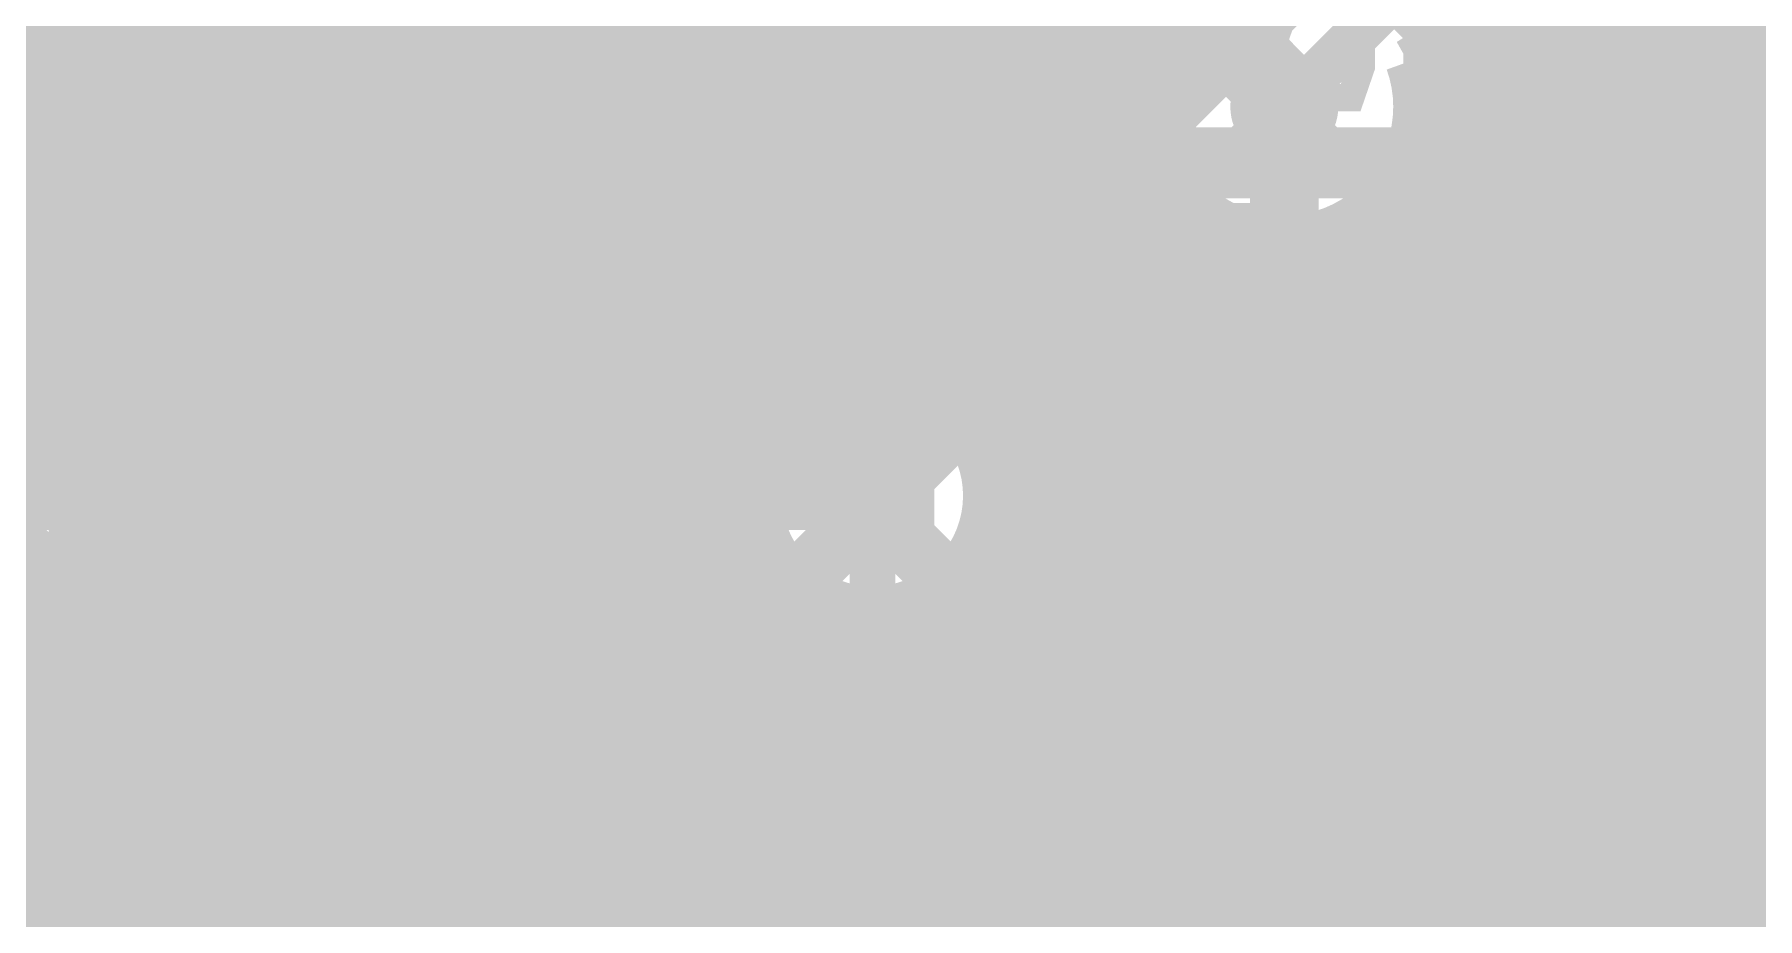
# Model space of a CAD drawing. Extents: x -11 to 221, y -93 to 178.
# Drawn here: x 51.23 to 60.79, y 77.16 to 82.06 of the extents above; entities that cross this region are included whole.
import ezdxf

# ---------------------------------------------------------------- set-up
doc = ezdxf.new("R2010")
doc.units = 0
doc.header["$MEASUREMENT"] = 0
doc.layers.get('0').update_dxf_attribs({"linetype": 'CONTINUOUS'})
for name, color, linetype in [('26-349-0_BOT', 7, 'CONTINUOUS'), ('26-349-0_DRD', 7, 'CONTINUOUS'), ('26-349-0_DRL', 2, 'CONTINUOUS'), ('26-349-0_FAB', 1, 'CONTINUOUS'), ('26-349-0_IN1', 3, 'CONTINUOUS'), ('26-349-0_IN2', 5, 'CONTINUOUS'), ('26-349-0_SMB', 10, 'CONTINUOUS'), ('26-349-0_SMT', 14, 'CONTINUOUS'), ('26-349-0_SPT', 9, 'CONTINUOUS'), ('26-349-0_SST', 12, 'CONTINUOUS'), ('26-349-0_TOP', 11, 'CONTINUOUS'), ('THRUHOLE_TAP', 15, 'CONTINUOUS')]:
    doc.layers.add(name, color=color, linetype=linetype)

# ---------------------------------------------------------------- blocks, each defined once
blk = doc.blocks.new('ROUND_74')
at = {"const_width": 0.29972}
blk.add_lwpolyline([(-0.14986, 0, 1), (0.14986, 0, 1)], format="xyb", close=True, dxfattribs=at)
blk = doc.blocks.new('ROUND_78')
at = {"const_width": 0.29972}
blk.add_lwpolyline([(-0.14986, 0, 1), (0.14986, 0, 1)], format="xyb", close=True, dxfattribs=at)
blk = doc.blocks.new('ROUND_98')
at = {"const_width": 0.10033}
blk.add_lwpolyline([(-0.050164, 0, 1), (0.050164, 0, 1)], format="xyb", close=True, dxfattribs=at)
blk = doc.blocks.new('ROUND_102')
at = {"const_width": 0.10033}
blk.add_lwpolyline([(-0.050164, 0, 1), (0.050164, 0, 1)], format="xyb", close=True, dxfattribs=at)
blk = doc.blocks.new('ROUND_83')
at = {"const_width": 0.29972}
blk.add_lwpolyline([(-0.14986, 0, 1), (0.14986, 0, 1)], format="xyb", close=True, dxfattribs=at)
blk = doc.blocks.new('RECTANGLE_4')
blk.add_solid([(0.4064, 0.4826), (0.4064, -0.4826), (-0.4064, 0.4826), (-0.4064, -0.4826)])
blk = doc.blocks.new('RECTANGLE_63')
blk.add_solid([(0.59944, 1.12522), (0.59944, -1.12522), (-0.59944, 1.12522), (-0.59944, -1.12522)])
blk = doc.blocks.new('OBLONG_64')
at = {"const_width": 0.35052}
blk.add_lwpolyline([(0.27432, 0), (-0.27432, 0)], dxfattribs=at)
at = {"const_width": 0.17526}
for points in [[(-0.36195, 0, 1), (-0.18669, 0, 1)], [(0.18669, 0, 1), (0.36195, 0, 1)]]:
    blk.add_lwpolyline(points, format="xyb", close=True, dxfattribs=at)
blk = doc.blocks.new('RECTANGLE_87')
blk.add_solid([(0.32004, 0.84455), (0.32004, -0.84455), (-0.32004, 0.84455), (-0.32004, -0.84455)])
blk = doc.blocks.new('ROUND_88')
at = {"const_width": 0.10033}
blk.add_lwpolyline([(-0.050164, 0, 1), (0.050164, 0, 1)], format="xyb", close=True, dxfattribs=at)

msp = doc.modelspace()

# ---------------------------------------------------------------- linework, layer by layer
at = {"layer": '26-349-0_BOT'}
for points, const_width in [([(81.407, 29.21), (80.8101, 29.21), (62.23, 29.21), (60.706, 30.734), (60.706, 65.151), (59.436, 66.421), (59.436, 104.648), (58.674, 105.41), (58.42, 105.41)], 0.381), ([(51.6636, 97.409), (51.6636, 69.72046)], 0.254), ([(51.8922, 97.409), (51.8922, 69.50202)], 0.254), ([(52.1208, 97.409), (52.1208, 69.12864)], 0.254), ([(52.3494, 97.409), (52.3494, 53.9877)], 0.254), ([(52.578, 97.409), (52.578, 54.08422)], 0.254), ([(52.8066, 97.409), (52.8066, 54.0893)], 0.254), ([(53.0352, 97.409), (53.0352, 54.00294)], 0.254), ([(53.2638, 97.409), (53.2638, 53.75656)], 0.254), ([(53.4924, 97.409), (53.4924, 55.91048)], 0.254), ([(53.721, 97.409), (53.721, 56.25338)], 0.254), ([(53.9496, 97.409), (53.9496, 56.3626)], 0.254), ([(54.1782, 97.409), (54.1782, 56.37784)], 0.254), ([(54.4068, 97.409), (54.4068, 56.30418)], 0.254), ([(54.6354, 97.409), (54.6354, 56.08828)], 0.254), ([(54.864, 97.409), (54.864, 51.88458)], 0.254), ([(55.0926, 97.409), (55.0926, 51.71186)], 0.254), ([(55.3212, 97.409), (55.3212, 79.79156)], 0.254), ([(55.5498, 97.409), (55.5498, 80.03794)], 0.254), ([(55.7784, 97.409), (55.7784, 80.1243)], 0.254), ([(56.007, 97.409), (56.007, 80.11922)], 0.254), ([(56.2356, 97.409), (56.2356, 80.0227)], 0.254), ([(56.4642, 90.2589), (56.4642, 79.73822)], 0.254), ([(56.6928, 90.01506), (56.6928, 75.42022)], 0.254), ([(56.9214, 89.9287), (56.9214, 75.7047)], 0.254), ([(57.15, 89.93378), (57.15, 75.80122)], 0.254), ([(51.435, 88.14562), (51.435, 79.87284)], 0.254), ([(51.2064, 87.95512), (51.2064, 80.06588)], 0.254), ([(57.3786, 88.0364), (57.3786, 75.8063)], 0.254), ([(57.6072, 87.91448), (57.6072, 81.95056)], 0.254), ([(57.73166, 82.1182), (43.69054, 82.1182)], 0.254), ([(57.57926, 81.8896), (43.91914, 81.8896)], 0.254), ([(57.53608, 81.661), (44.06646, 81.661)], 0.254), ([(58.166, 72.69988), (58.166, 74.041), (58.166, 81.661)], 0.381), ([(57.57926, 81.4324), (44.16298, 81.4324)], 0.254), ([(57.6072, 81.3689), (57.6072, 75.71994)], 0.254), ([(57.6453, 81.3054), (57.6453, 75.69454)], 0.254), ([(57.6453, 81.2038), (44.21378, 81.2038)], 0.254), ([(57.6453, 80.9752), (44.22902, 80.9752)], 0.254), ([(57.6453, 80.7466), (44.20616, 80.7466)], 0.254), ([(57.6453, 80.518), (44.1452, 80.518)], 0.254), ([(57.6453, 80.2894), (44.04106, 80.2894)], 0.254), ([(55.5879, 80.0608), (51.21656, 80.0608)], 0.254), ([(57.6453, 80.0608), (56.16956, 80.0608)], 0.254), ([(55.34406, 79.8322), (51.46294, 79.8322)], 0.254), ([(57.6453, 79.8322), (56.41594, 79.8322)], 0.254), ([(55.2577, 79.6036), (51.5493, 79.6036)], 0.254), ([(57.6453, 79.6036), (56.5023, 79.6036)], 0.254), ([(55.26278, 79.375), (51.54422, 79.375)], 0.254), ([(57.6453, 79.375), (56.49722, 79.375)], 0.254), ([(56.4642, 79.26578), (56.4642, 71.74738)], 0.254), ([(55.3212, 79.2099), (55.3212, 40.513)], 0.254), ([(51.435, 79.12862), (51.435, 69.86016)], 0.254), ([(55.3593, 79.1464), (51.4477, 79.1464)], 0.254), ([(57.6453, 79.1464), (56.4007, 79.1464)], 0.254), ([(55.5498, 78.96606), (55.5498, 40.513)], 0.254), ([(56.2356, 78.9813), (56.2356, 71.68388)], 0.254), ([(55.64378, 78.9178), (51.16322, 78.9178)], 0.254), ([(51.2064, 78.93812), (51.2064, 69.9516)], 0.254), ([(55.7784, 78.8797), (55.7784, 45.48886)], 0.254), ([(56.007, 78.88478), (56.007, 71.49084)], 0.254), ([(57.6453, 78.9178), (56.11622, 78.9178)], 0.254), ([(57.6453, 78.6892), (17.145, 78.6892)], 0.254), ([(57.6453, 78.4606), (38.72992, 78.4606)], 0.254), ([(57.6453, 78.232), (38.72992, 78.232)], 0.254), ([(57.6453, 78.0034), (43.57116, 78.0034)], 0.254), ([(57.6453, 77.7748), (43.84548, 77.7748)], 0.254), ([(57.6453, 77.5462), (44.02074, 77.5462)], 0.254), ([(57.6453, 77.3176), (44.1325, 77.3176)], 0.254), ([(57.6453, 77.089), (44.20108, 77.089)], 0.254)]:
    msp.add_lwpolyline(points, dxfattribs=dict(at, const_width=const_width))
at = {"layer": '26-349-0_BOT', "const_width": 0.254}
for points in [[(57.94248, 82.25028, 0.3115982), (57.53608, 81.661)], [(57.94248, 82.25028, 0.3115982), (57.53608, 81.661)], [(57.53608, 81.661, 0.1509244), (57.64581, 81.30575)], [(57.53608, 81.661, 0.1509244), (57.64581, 81.30575)], [(51.55692, 79.502, 0.4142136), (50.927, 80.13192)], [(51.55692, 79.502, 0.4142136), (50.927, 80.13192)], [(55.88, 80.13192, 0.4142136), (55.25008, 79.502)], [(56.50992, 79.502, 0.4142136), (55.88, 80.13192)], [(50.927, 78.87208, 0.4142136), (51.55692, 79.502)], [(50.927, 78.87208, 0.4142136), (51.55692, 79.502)], [(55.25008, 79.502, 0.4142136), (55.88, 78.87208)], [(55.88, 78.87208, 0.4142136), (56.50992, 79.502)]]:
    msp.add_lwpolyline(points, format="xyb", dxfattribs=at)
at = {"layer": '26-349-0_DRD', "const_width": 0.254}
for points in [[(57.2262, 83.82), (57.2262, 81.28)], [(59.7662, 83.82), (57.2262, 81.28)], [(59.7662, 81.28), (57.2262, 83.82)], [(59.7662, 81.28), (59.7662, 83.82)], [(52.705, 83.185), (52.705, 80.645)], [(55.245, 83.185), (52.705, 80.645)], [(55.245, 80.645), (52.705, 83.185)], [(55.245, 80.645), (55.245, 83.185)], [(56.896, 82.931), (56.896, 80.391)], [(59.436, 82.931), (56.896, 80.391)], [(59.436, 80.391), (56.896, 82.931)], [(56.896, 82.931), (56.896, 80.391)], [(59.436, 82.931), (56.896, 80.391)], [(59.436, 80.391), (56.896, 82.931)], [(59.436, 80.391), (59.436, 82.931)], [(59.436, 80.391), (59.436, 82.931)], [(52.705, 81.915), (52.705, 79.375)], [(55.245, 81.915), (52.705, 81.915)], [(55.245, 81.915), (52.705, 79.375)], [(55.245, 79.375), (52.705, 81.915)], [(55.245, 79.375), (55.245, 81.915)], [(57.2262, 81.28), (59.7662, 81.28)], [(52.197, 80.772), (49.657, 80.772)], [(52.197, 80.772), (49.657, 78.232)], [(52.197, 78.232), (49.657, 80.772)], [(52.197, 80.772), (49.657, 80.772)], [(52.197, 80.772), (49.657, 78.232)], [(52.197, 78.232), (49.657, 80.772)], [(52.197, 80.772), (49.657, 80.772)], [(52.197, 80.772), (49.657, 78.232)], [(52.197, 78.232), (49.657, 80.772)], [(52.197, 80.772), (49.657, 80.772)], [(52.197, 80.772), (49.657, 78.232)], [(52.197, 78.232), (49.657, 80.772)], [(52.197, 78.232), (52.197, 80.772)], [(52.197, 78.232), (52.197, 80.772)], [(52.197, 78.232), (52.197, 80.772)], [(52.197, 78.232), (52.197, 80.772)], [(54.61, 80.772), (54.61, 78.232)], [(57.15, 80.772), (54.61, 80.772)], [(57.15, 80.772), (54.61, 78.232)], [(57.15, 78.232), (54.61, 80.772)], [(57.15, 78.232), (57.15, 80.772)], [(52.705, 80.645), (55.245, 80.645)], [(56.896, 80.391), (59.436, 80.391)], [(56.896, 80.391), (59.436, 80.391)], [(51.435, 80.01), (51.435, 77.47)], [(53.975, 80.01), (51.435, 80.01)], [(53.975, 80.01), (51.435, 77.47)], [(53.975, 77.47), (51.435, 80.01)], [(52.705, 80.01), (52.705, 77.47)], [(55.245, 80.01), (52.705, 80.01)], [(55.245, 80.01), (52.705, 77.47)], [(55.245, 77.47), (52.705, 80.01)], [(53.975, 80.01), (53.975, 77.47)], [(56.515, 80.01), (53.975, 80.01)], [(56.515, 80.01), (53.975, 77.47)], [(56.515, 77.47), (53.975, 80.01)], [(53.975, 77.47), (53.975, 80.01)], [(55.245, 80.01), (55.245, 77.47)], [(57.785, 80.01), (55.245, 80.01)], [(57.785, 80.01), (55.245, 77.47)], [(57.785, 77.47), (55.245, 80.01)], [(55.245, 77.47), (55.245, 80.01)], [(56.515, 77.47), (56.515, 80.01)], [(57.785, 77.47), (57.785, 80.01)], [(52.705, 79.375), (55.245, 79.375)], [(51.435, 78.74), (51.435, 76.2)], [(53.975, 78.74), (51.435, 78.74)], [(53.975, 78.74), (51.435, 76.2)], [(53.975, 76.2), (51.435, 78.74)], [(52.705, 78.74), (52.705, 76.2)], [(55.245, 78.74), (52.705, 78.74)], [(55.245, 78.74), (52.705, 76.2)], [(55.245, 76.2), (52.705, 78.74)], [(53.975, 78.74), (53.975, 76.2)], [(56.515, 78.74), (53.975, 78.74)], [(56.515, 78.74), (53.975, 76.2)], [(56.515, 76.2), (53.975, 78.74)], [(53.975, 76.2), (53.975, 78.74)], [(55.245, 78.74), (55.245, 76.2)], [(57.785, 78.74), (55.245, 78.74)], [(57.785, 78.74), (55.245, 76.2)], [(57.785, 76.2), (55.245, 78.74)], [(55.245, 76.2), (55.245, 78.74)], [(56.515, 76.2), (56.515, 78.74)], [(57.785, 76.2), (57.785, 78.74)], [(49.657, 78.232), (52.197, 78.232)], [(49.657, 78.232), (52.197, 78.232)], [(49.657, 78.232), (52.197, 78.232)], [(49.657, 78.232), (52.197, 78.232)], [(54.61, 78.232), (57.15, 78.232)], [(59.182, 78.105), (59.182, 75.565)], [(61.722, 78.105), (59.182, 78.105)], [(61.722, 78.105), (59.182, 75.565)], [(61.722, 75.565), (59.182, 78.105)], [(60.2742, 78.0288), (60.2742, 75.4888)], [(62.8142, 78.0288), (60.2742, 78.0288)], [(62.8142, 75.4888), (60.2742, 78.0288)], [(60.2742, 78.0288), (60.2742, 75.4888)], [(62.8142, 78.0288), (60.2742, 78.0288)], [(62.8142, 75.4888), (60.2742, 78.0288)], [(51.435, 77.47), (53.975, 77.47)], [(52.705, 77.47), (52.705, 74.93)], [(55.245, 77.47), (52.705, 77.47)], [(55.245, 77.47), (52.705, 74.93)], [(55.245, 74.93), (52.705, 77.47)], [(52.705, 77.47), (55.245, 77.47)], [(53.975, 77.47), (53.975, 74.93)], [(56.515, 77.47), (53.975, 77.47)], [(56.515, 77.47), (53.975, 74.93)], [(56.515, 74.93), (53.975, 77.47)], [(53.975, 77.47), (56.515, 77.47)], [(55.245, 77.47), (55.245, 74.93)], [(57.785, 77.47), (55.245, 77.47)], [(57.785, 77.47), (55.245, 74.93)], [(57.785, 74.93), (55.245, 77.47)], [(55.245, 74.93), (55.245, 77.47)], [(55.245, 77.47), (57.785, 77.47)], [(56.515, 74.93), (56.515, 77.47)], [(57.785, 74.93), (57.785, 77.47)]]:
    msp.add_lwpolyline(points, dxfattribs=at)
at = {"layer": '26-349-0_FAB', "const_width": 0.254}
for points in [[(-7.62, 142.24), (-7.62, 102.87), (17.78, 102.87), (17.78, 93.345), (55.88, 93.345), (55.88, 55.245), (48.895, 55.245), (48.895, -6.985), (109.22, -6.985), (109.22, 45.72), (66.04, 45.72), (66.04, 142.875), (33.655, 142.875), (27.94, 148.59), (27.94, 152.4), (11.43, 152.4), (11.43, 142.24), (-7.62, 142.24)], [(17.78, 88.9), (17.78, 41.275), (47.625, 41.275), (47.625, 56.515), (55.245, 56.515), (55.245, 92.71), (17.78, 92.71), (17.78, 88.9)]]:
    msp.add_lwpolyline(points, dxfattribs=at)
at = {"layer": '26-349-0_IN1'}
for points, const_width in [([(59.4614, 129.98704), (59.4614, 25.88768)], 0.254), ([(59.2328, 112.395), (59.2328, 52.324)], 0.254), ([(59.69, 91.83878), (59.69, 25.62098)], 0.254), ([(59.9186, 91.5924), (59.9186, 77.33538)], 0.254), ([(60.1472, 91.4908), (60.1472, 77.50048)], 0.254), ([(60.3758, 91.47302), (60.3758, 77.56144)], 0.254), ([(57.404, 87.89416), (57.404, 75.90282)], 0.254), ([(57.6326, 87.80272), (57.6326, 82.16138)], 0.254), ([(57.1754, 83.50504), (57.1754, 79.05496)], 0.254), ([(60.579, 83.42376), (60.579, 77.55382)], 0.254), ([(56.9468, 83.22818), (56.9468, 79.32928)], 0.254), ([(56.769, 83.1342), (56.769, 79.4258)], 0.254), ([(57.54116, 82.042), (56.769, 82.042)], 0.254), ([(59.0042, 82.02422), (59.0042, 52.6415)], 0.254), ([(60.579, 82.042), (59.02198, 82.042)], 0.254), ([(57.44972, 81.8134), (56.769, 81.8134)], 0.254), ([(60.579, 81.8134), (58.88228, 81.8134)], 0.254), ([(57.43702, 81.5848), (56.769, 81.5848)], 0.254), ([(60.579, 81.5848), (58.89244, 81.5848)], 0.254), ([(57.50052, 81.3562), (56.769, 81.3562)], 0.254), ([(60.579, 81.3562), (58.83148, 81.3562)], 0.254), ([(58.7756, 81.25714), (58.7756, 74.44486)], 0.254), ([(57.6326, 81.16062), (57.6326, 75.82408)], 0.254), ([(57.66562, 81.1276), (56.769, 81.1276)], 0.254), ([(60.579, 81.1276), (58.66638, 81.1276)], 0.254), ([(57.8612, 80.99552), (57.8612, 75.62342)], 0.254), ([(58.547, 81.03616), (58.547, 74.66584)], 0.254), ([(60.579, 80.899), (56.769, 80.899)], 0.254), ([(58.0898, 80.93202), (58.0898, 74.76744)], 0.254), ([(58.3184, 80.94472), (58.3184, 74.75728)], 0.254), ([(60.579, 80.6704), (56.769, 80.6704)], 0.254), ([(60.579, 80.4418), (56.769, 80.4418)], 0.254), ([(60.579, 80.2132), (56.769, 80.2132)], 0.254), ([(60.579, 79.9846), (56.769, 79.9846)], 0.254), ([(60.579, 79.756), (56.769, 79.756)], 0.254), ([(50.927, 79.502), (55.88, 79.502)], 0.381), ([(60.579, 79.5274), (56.769, 79.5274)], 0.254), ([(60.579, 79.2988), (56.98744, 79.2988)], 0.254), ([(60.579, 79.0702), (57.16778, 79.0702)], 0.254), ([(60.579, 78.8416), (57.2389, 78.8416)], 0.254), ([(60.579, 78.613), (57.23382, 78.613)], 0.254), ([(57.1754, 78.42504), (57.1754, 77.78496)], 0.254), ([(60.579, 78.3844), (57.15508, 78.3844)], 0.254), ([(56.9468, 78.14818), (56.9468, 78.05928)], 0.254), ([(60.579, 78.1558), (56.95442, 78.1558)], 0.254), ([(60.579, 77.9272), (57.0865, 77.9272)], 0.254), ([(60.579, 77.6986), (57.20842, 77.6986)], 0.254), ([(60.08878, 77.47), (57.24652, 77.47)], 0.254), ([(59.8424, 77.2414), (57.20842, 77.2414)], 0.254), ([(57.1754, 77.15504), (57.1754, 76.51496)], 0.254)]:
    msp.add_lwpolyline(points, dxfattribs=dict(at, const_width=const_width))
at = {"layer": '26-349-0_IN1', "const_width": 0.254}
for points in [[(58.8518, 81.90992, 0.2723763), (59.22772, 82.55)], [(57.80786, 82.29854, 0.2711076), (57.43448, 81.661)], [(57.80786, 82.29854, 0.2711076), (57.43448, 81.661)], [(58.89752, 81.661, 0.0872643), (58.85363, 81.91058)], [(58.89752, 81.661, 0.0872643), (58.85363, 81.91058)], [(57.43448, 81.661, 0.4142136), (58.166, 80.92948)], [(57.43448, 81.661, 0.4142136), (58.166, 80.92948)], [(58.166, 80.92948, 0.4142136), (58.89752, 81.661)], [(58.166, 80.92948, 0.4142136), (58.89752, 81.661)], [(57.24652, 78.74, 0.3137507), (56.769, 79.4258)], [(56.87822, 78.105, 0.2690272), (57.24654, 78.74)], [(57.24652, 77.47, 0.2690269), (56.87822, 78.105)], [(60.452, 77.56652, 0.4142136), (59.72048, 76.835)], [(60.579, 77.55382, 0.0437463), (60.452, 77.56495)], [(56.87822, 76.835, 0.2690272), (57.24654, 77.47)]]:
    msp.add_lwpolyline(points, format="xyb", dxfattribs=at)
at = {"layer": '26-349-0_IN2', "const_width": 0.254}
for points in [[(59.4106, 130.00736), (59.4106, 66.44386)], [(59.6392, 94.234), (59.6392, 58.59018)], [(59.8678, 93.9165), (59.8678, 25.26538)], [(60.7822, 93.9165), (60.7822, 67.27444)], [(60.0964, 93.79204), (60.0964, 5.461)], [(60.5536, 93.79204), (60.5536, 5.461)], [(60.325, 93.75648), (60.325, 5.461)], [(57.404, 87.89416), (57.404, 75.90282)], [(57.5818, 87.81542), (57.5818, 82.10042)], [(59.182, 82.296), (59.182, 66.66484)], [(57.54116, 82.042), (57.404, 82.042)], [(64.516, 82.042), (59.02198, 82.042)], [(58.9534, 81.9785), (58.9534, 66.75628)], [(57.44972, 81.8134), (57.404, 81.8134)], [(61.72962, 81.8134), (58.88228, 81.8134)], [(57.43702, 81.5848), (57.404, 81.5848)], [(61.56452, 81.5848), (58.89244, 81.5848)], [(57.50052, 81.3562), (57.404, 81.3562)], [(61.50102, 81.3562), (58.83148, 81.3562)], [(57.5818, 81.22158), (57.5818, 75.84948)], [(58.7248, 81.18856), (58.7248, 74.51344)], [(57.66562, 81.1276), (57.404, 81.1276)], [(61.51372, 81.1276), (58.66638, 81.1276)], [(57.8104, 81.02092), (57.8104, 75.68438)], [(58.4962, 81.00822), (58.4962, 74.69378)], [(61.60516, 80.899), (57.404, 80.899)], [(58.039, 80.93964), (58.039, 74.75982)], [(58.2676, 80.9371), (58.2676, 74.7649)], [(61.82614, 80.6704), (57.404, 80.6704)], [(64.516, 80.4418), (57.404, 80.4418)], [(64.516, 80.2132), (57.404, 80.2132)], [(62.58814, 79.9846), (57.404, 79.9846)], [(62.36716, 79.756), (57.404, 79.756)], [(62.27572, 79.5274), (57.404, 79.5274)], [(62.26302, 79.2988), (57.404, 79.2988)], [(62.32652, 79.0702), (57.404, 79.0702)], [(62.49162, 78.8416), (57.404, 78.8416)], [(64.516, 78.613), (57.404, 78.613)], [(64.516, 78.3844), (57.404, 78.3844)], [(64.516, 78.1558), (57.404, 78.1558)], [(64.516, 77.9272), (57.404, 77.9272)], [(64.516, 77.6986), (57.404, 77.6986)], [(64.516, 77.47), (57.404, 77.47)], [(64.516, 77.2414), (57.404, 77.2414)]]:
    msp.add_lwpolyline(points, dxfattribs=at)
for points in [[(58.8518, 81.90992, 0.2723763), (59.22772, 82.55)], [(57.80786, 82.29854, 0.2711076), (57.43448, 81.661)], [(57.80786, 82.29854, 0.2711076), (57.43448, 81.661)], [(58.89752, 81.661, 0.0872643), (58.85363, 81.91058)], [(58.89752, 81.661, 0.0872643), (58.85363, 81.91058)], [(57.43448, 81.661, 0.4142136), (58.166, 80.92948)], [(57.43448, 81.661, 0.4142136), (58.166, 80.92948)], [(58.166, 80.92948, 0.4142136), (58.89752, 81.661)], [(58.166, 80.92948, 0.4142136), (58.89752, 81.661)]]:
    msp.add_lwpolyline(points, format="xyb", dxfattribs=at)
at = {"layer": '26-349-0_SMB', "const_width": 0.254}
for points in [[(52.1462, 97.028), (52.1462, 56.769)], [(52.3748, 97.028), (52.3748, 56.769)], [(52.6034, 97.028), (52.6034, 56.769)], [(52.832, 97.028), (52.832, 56.769)], [(53.0606, 97.028), (53.0606, 56.769)], [(53.2892, 97.028), (53.2892, 56.769)], [(53.5178, 97.028), (53.5178, 56.769)], [(53.7464, 97.028), (53.7464, 56.769)], [(53.975, 97.028), (53.975, 56.769)], [(54.2036, 97.028), (54.2036, 56.769)], [(54.4322, 97.028), (54.4322, 56.769)], [(54.6608, 97.028), (54.6608, 56.769)], [(54.8894, 97.028), (54.8894, 80.264)], [(55.118, 97.028), (55.118, 80.264)], [(55.3466, 97.028), (55.3466, 80.264)], [(55.5752, 97.028), (55.5752, 80.264)], [(55.8038, 97.028), (55.8038, 80.264)], [(56.896, 89.408), (56.896, 80.264), (54.864, 80.264), (54.864, 76.835)], [(56.0324, 89.408), (56.0324, 80.264)], [(56.261, 89.408), (56.261, 80.264)], [(56.4896, 89.408), (56.4896, 80.264)], [(56.7182, 89.408), (56.7182, 80.264)], [(51.2318, 87.376), (51.2318, 80.518)], [(51.4604, 87.376), (51.4604, 80.518)], [(51.689, 87.376), (51.689, 80.518)], [(51.9176, 87.376), (51.9176, 80.518)], [(56.896, 82.042), (48.895, 82.042)], [(56.896, 81.8134), (48.895, 81.8134)], [(56.896, 81.5848), (48.895, 81.5848)], [(56.896, 81.3562), (48.895, 81.3562)], [(56.896, 81.1276), (48.895, 81.1276)], [(56.896, 80.899), (48.895, 80.899)], [(56.896, 80.6704), (48.895, 80.6704)], [(51.943, 80.518), (48.895, 80.518)], [(51.943, 80.518), (51.943, 78.359)], [(56.896, 80.4418), (51.943, 80.4418)], [(54.864, 80.2132), (51.943, 80.2132)], [(54.864, 79.9846), (51.943, 79.9846)], [(54.864, 79.756), (51.943, 79.756)], [(54.864, 79.5274), (51.943, 79.5274)], [(54.864, 79.2988), (51.943, 79.2988)], [(54.864, 79.0702), (51.943, 79.0702)], [(54.864, 78.8416), (51.943, 78.8416)], [(54.864, 78.613), (51.943, 78.613)], [(51.943, 78.359), (47.879, 78.359)], [(51.2318, 78.359), (51.2318, 54.737)], [(51.4604, 78.359), (51.4604, 54.737)], [(51.689, 78.359), (51.689, 54.737)], [(51.9176, 78.359), (51.9176, 54.737)], [(54.864, 78.3844), (51.943, 78.3844)], [(54.864, 78.1558), (47.879, 78.1558)], [(54.864, 77.9272), (47.879, 77.9272)], [(54.864, 77.6986), (47.879, 77.6986)], [(54.864, 77.47), (47.879, 77.47)], [(54.864, 77.2414), (47.879, 77.2414)]]:
    msp.add_lwpolyline(points, dxfattribs=at)
at = {"layer": '26-349-0_SMT', "const_width": 0.254}
for points in [[(53.467, 93.218), (53.467, 59.309)], [(53.6956, 93.218), (53.6956, 59.309)], [(53.9242, 93.218), (53.9242, 59.309)], [(54.1528, 93.218), (54.1528, 59.309)], [(54.3814, 93.218), (54.3814, 59.309)], [(58.801, 87.503), (58.801, 84.074), (57.658, 82.931), (54.61, 82.931), (54.61, 79.375), (55.245, 78.74)], [(53.34, 84.582), (53.34, 79.502)], [(54.61, 82.042), (53.34, 82.042)], [(54.61, 81.8134), (53.34, 81.8134)], [(54.61, 81.5848), (53.34, 81.5848)], [(54.61, 81.3562), (53.34, 81.3562)], [(54.61, 81.1276), (53.34, 81.1276)], [(54.61, 80.899), (53.34, 80.899)], [(54.61, 80.6704), (53.34, 80.6704)], [(54.61, 80.4418), (53.34, 80.4418)], [(54.61, 80.2132), (53.34, 80.2132)], [(54.61, 79.9846), (53.34, 79.9846)], [(54.61, 79.756), (53.34, 79.756)], [(51.943, 79.502), (51.181, 78.74)], [(53.34, 79.502), (51.943, 79.502)], [(52.0954, 79.502), (52.0954, 77.8256)], [(52.324, 79.502), (52.324, 77.597)], [(52.5526, 79.502), (52.5526, 77.3684)], [(52.7812, 79.502), (52.7812, 77.1398)], [(53.0098, 79.502), (53.0098, 76.9112)], [(53.2384, 79.502), (53.2384, 76.6826)], [(54.61, 79.5274), (53.34, 79.5274)], [(51.8668, 79.4258), (51.8668, 78.0542)], [(54.61, 79.375), (54.61, 74.549)], [(54.6862, 79.2988), (51.7398, 79.2988)], [(51.6382, 79.1972), (51.6382, 78.2828)], [(54.9148, 79.0702), (51.5112, 79.0702)], [(54.8386, 79.1464), (54.8386, 74.549)], [(51.4096, 78.9686), (51.4096, 78.5114)], [(55.0672, 78.9178), (55.0672, 74.549)], [(55.1434, 78.8416), (51.2826, 78.8416)], [(51.181, 78.74), (53.34, 76.581)], [(56.769, 78.74), (56.769, 74.549), (54.61, 74.549), (54.61, 71.628), (56.134, 70.104)], [(56.769, 78.74), (55.245, 78.74)], [(55.2958, 78.74), (55.2958, 74.549)], [(55.5244, 78.74), (55.5244, 74.549)], [(55.753, 78.74), (55.753, 74.549)], [(55.9816, 78.74), (55.9816, 74.549)], [(56.2102, 78.74), (56.2102, 74.549)], [(56.4388, 78.74), (56.4388, 74.549)], [(56.6674, 78.74), (56.6674, 74.549)], [(56.769, 78.613), (51.308, 78.613)], [(56.769, 78.3844), (51.5366, 78.3844)], [(56.769, 78.1558), (51.7652, 78.1558)], [(56.769, 77.9272), (51.9938, 77.9272)], [(56.769, 77.6986), (52.2224, 77.6986)], [(56.769, 77.47), (52.451, 77.47)], [(56.769, 77.2414), (52.6796, 77.2414)]]:
    msp.add_lwpolyline(points, dxfattribs=at)
at = {"layer": '26-349-0_SST'}
for points, const_width in [([(56.12384, 83.12912), (56.12384, 79.43088), (51.82616, 79.43088), (51.82616, 83.12912), (56.12384, 83.12912)], 0.20066), ([(57.63514, 81.7118), (57.63514, 82.7278), (57.5183, 82.56016)], 0.1524), ([(57.0357, 82.7278), (57.0357, 81.88198), (56.97474, 81.7118), (56.61914, 81.7118), (56.56072, 81.88198), (56.56072, 82.7278)], 0.1524), ([(58.1787, 82.2198), (58.5343, 82.2198), (58.59272, 82.05216), (58.59272, 81.88198), (58.5343, 81.7118), (58.1787, 81.7118), (58.11774, 81.88198), (58.11774, 82.05216), (58.3565, 82.7278)], 0.1524), ([(57.75452, 81.7118), (57.5183, 81.7118)], 0.1524), ([(59.8805, 81.4705), (56.9595, 81.4705), (56.9595, 79.8322), (59.8805, 79.8322), (59.8805, 81.4705)], 0.1524), ([(60.11672, 80.70342), (60.47232, 80.70342), (60.58916, 80.87106), (60.58916, 81.04124), (60.47232, 81.21142), (60.11672, 81.21142), (60.11672, 80.19542)], 0.1524), ([(60.41136, 80.70342), (60.58916, 80.19542)], 0.1524), ([(59.8805, 79.5655), (56.9595, 79.5655), (56.9595, 77.9272), (59.8805, 77.9272), (59.8805, 79.5655)], 0.1524), ([(60.58916, 78.45806), (60.53074, 78.29042), (60.17514, 78.29042), (60.11672, 78.45806), (60.11672, 79.13624), (60.17514, 79.30642), (60.53074, 79.30642), (60.58916, 79.13624)], 0.1524), ([(51.562, 77.597), (51.562, 74.803), (46.228, 74.803), (46.228, 77.597), (51.562, 77.597)], 0.1524), ([(59.8805, 77.6605), (56.9595, 77.6605), (56.9595, 76.0222), (59.8805, 76.0222), (59.8805, 77.6605)], 0.1524)]:
    msp.add_lwpolyline(points, dxfattribs=dict(at, const_width=const_width))
at = {"layer": '26-349-0_SST', "const_width": 0.24892}
for points in [[(55.77332, 79.93126, 0.4142136), (55.64632, 79.80426)], [(55.90032, 79.80426, 0.4142136), (55.77332, 79.93126)], [(55.64886, 79.80426, 0.4142136), (55.77332, 79.6798)], [(55.77332, 79.6798, 0.4142136), (55.89778, 79.80426)]]:
    msp.add_lwpolyline(points, format="xyb", dxfattribs=at)
at = {"layer": '26-349-0_TOP'}
for points, const_width in [([(53.4924, 93.4847), (53.4924, 59.0423)], 0.254), ([(53.721, 93.4847), (53.721, 59.0423)], 0.254), ([(53.9496, 93.4847), (53.9496, 59.0423)], 0.254), ([(54.1782, 93.4847), (54.1782, 59.0423)], 0.254), ([(54.4068, 93.4847), (54.4068, 59.0423)], 0.254), ([(52.52466, 80.95488), (51.36388, 80.95488), (50.546, 80.137), (45.974, 80.137), (43.053, 83.058), (41.148, 83.058), (40.259, 82.169), (40.259, 79.883), (37.17544, 76.79944), (37.00018, 76.79944)], 0.381), ([(58.166, 81.661), (57.57164, 82.25536), (56.388, 82.25536), (55.42534, 82.25536)], 0.381), ([(55.42534, 80.95488), (56.18988, 80.95488), (56.388, 81.153), (56.388, 82.25536), (55.42534, 82.25536)], 0.381), ([(55.42534, 82.25536), (56.388, 82.25536), (57.57164, 82.25536), (58.166, 81.661)], 0.381), ([(58.166, 81.788), (57.7088, 82.25536), (57.57164, 82.25536), (56.388, 82.25536), (55.42534, 82.25536)], 0.381), ([(54.5592, 82.1182), (53.3908, 82.1182)], 0.254), ([(54.61508, 81.8896), (53.33492, 81.8896)], 0.254), ([(52.52466, 81.60512), (50.23612, 81.60512), (49.911, 81.28)], 0.381), ([(54.5465, 81.661), (53.4035, 81.661)], 0.254), ([(55.42534, 81.60512), (54.30012, 81.60512), (53.975, 81.28)], 0.381), ([(54.54396, 81.60512), (55.42534, 81.60512)], 0.254), ([(54.56682, 81.4324), (53.38064, 81.4324)], 0.254), ([(54.5973, 81.2038), (53.3527, 81.2038)], 0.254), ([(52.52466, 74.00036), (52.52466, 76.25334), (49.53, 79.248), (44.25188, 79.248), (42.49928, 81.0006)], 0.381), ([(54.54396, 80.9752), (53.40604, 80.9752)], 0.254), ([(54.57952, 80.7466), (53.36794, 80.7466)], 0.254), ([(57.7088, 80.645), (57.36844, 80.30464), (55.92064, 80.30464), (55.88, 80.264), (55.88, 80.30464), (55.42534, 80.30464)], 0.381), ([(57.7088, 78.74), (57.7088, 79.1718), (59.1312, 80.5942), (59.1312, 80.645)], 0.381), ([(54.58206, 80.518), (53.36794, 80.518)], 0.254), ([(52.52466, 80.30464), (51.72964, 80.30464), (50.927, 79.502)], 0.381), ([(52.52466, 80.30464), (51.72964, 80.30464), (50.927, 79.502)], 0.381), ([(50.927, 79.502), (51.72964, 80.30464), (52.52466, 80.30464)], 0.381), ([(50.927, 79.502), (51.72964, 80.30464), (52.52466, 80.30464)], 0.381), ([(55.88, 79.502), (55.88, 80.264), (55.88, 80.30464), (55.42534, 80.30464)], 0.381), ([(54.54396, 80.2894), (53.40604, 80.2894)], 0.254), ([(54.59476, 80.0608), (53.35524, 80.0608)], 0.254), ([(54.6354, 79.98206), (54.6354, 74.3204)], 0.254), ([(54.77002, 79.8322), (53.17998, 79.8322)], 0.254), ([(53.2638, 79.91348), (53.2638, 74.38898)], 0.254), ([(53.0352, 79.74584), (53.0352, 76.60894)], 0.254), ([(54.864, 79.7687), (54.864, 74.53376)], 0.254), ([(51.98618, 79.68234), (51.6382, 79.33436)], 0.254), ([(51.98618, 79.68234), (51.6382, 79.33436)], 0.254), ([(51.98618, 79.68234), (51.6382, 79.33436)], 0.254), ([(51.98618, 79.68234), (51.6382, 79.33436)], 0.254), ([(52.52466, 79.68234), (51.98618, 79.68234)], 0.254), ([(52.1208, 79.68234), (52.1208, 77.53604)], 0.254), ([(52.3494, 79.68234), (52.3494, 77.30744)], 0.254), ([(52.578, 79.68488), (52.578, 77.07884)], 0.254), ([(52.79898, 79.69758), (52.66436, 79.69758)], 0.254), ([(52.8066, 79.69758), (52.8066, 76.85024)], 0.254), ([(55.0926, 79.70012), (55.0926, 74.60234)], 0.254), ([(55.17388, 79.69758), (55.14848, 79.69758)], 0.254), ([(57.33796, 79.68234), (56.58866, 79.68234)], 0.254), ([(56.6928, 79.68234), (56.6928, 75.62342)], 0.254), ([(56.8706, 79.6544), (56.8706, 77.8256)], 0.254), ([(57.31002, 79.6544), (56.8706, 79.6544)], 0.254), ([(56.9214, 79.68234), (56.9214, 79.6544)], 0.254), ([(57.15, 79.68234), (57.15, 79.6544)], 0.254), ([(57.33796, 79.68234), (57.31002, 79.6544)], 0.254), ([(51.8922, 79.58582), (51.8922, 77.76464)], 0.254), ([(55.1561, 79.6036), (51.90744, 79.6036)], 0.254), ([(56.8706, 79.6036), (56.6039, 79.6036)], 0.254), ([(51.6636, 79.35722), (51.6636, 77.99324)], 0.254), ([(55.15864, 79.375), (51.67884, 79.375)], 0.254), ([(56.8706, 79.375), (56.59882, 79.375)], 0.254), ([(55.23992, 79.1464), (51.56708, 79.1464)], 0.254), ([(56.4642, 79.06258), (56.4642, 74.62266)], 0.254), ([(56.8706, 79.1464), (56.52008, 79.1464)], 0.254), ([(51.435, 78.97622), (51.435, 78.22184)], 0.254), ([(55.3212, 79.02956), (55.3212, 74.6125)], 0.254), ([(55.44058, 78.9178), (51.36642, 78.9178)], 0.254), ([(56.8706, 78.9178), (56.31942, 78.9178)], 0.254), ([(50.88636, 78.77048), (52.96154, 76.69276)], 0.254), ([(51.2064, 78.82636), (51.2064, 78.45044)], 0.254), ([(55.5498, 78.84922), (55.5498, 74.62266)], 0.254), ([(55.7784, 78.7781), (55.7784, 74.62266)], 0.254), ([(56.007, 78.78064), (56.007, 74.62266)], 0.254), ([(56.2356, 78.86192), (56.2356, 74.62266)], 0.254), ([(57.7088, 78.74), (57.7088, 76.835)], 0.381), ([(59.1312, 78.74), (59.1312, 76.835)], 0.381), ([(56.8706, 78.6892), (50.96764, 78.6892)], 0.254), ([(56.8706, 78.4606), (51.19624, 78.4606)], 0.254), ([(56.8706, 78.232), (51.42484, 78.232)], 0.254), ([(56.8706, 78.0034), (51.65344, 78.0034)], 0.254), ([(57.0865, 77.8256), (56.8706, 77.8256)], 0.254), ([(56.9214, 77.8256), (56.9214, 77.7494)], 0.254), ([(57.0865, 77.8256), (57.0865, 77.7494)], 0.254), ([(57.0865, 77.7748), (51.88204, 77.7748)], 0.254), ([(56.8706, 77.7494), (56.8706, 75.9206)], 0.254), ([(57.0865, 77.7494), (56.8706, 77.7494)], 0.254), ([(56.8706, 77.5462), (52.11064, 77.5462)], 0.254), ([(56.8706, 77.3176), (52.33924, 77.3176)], 0.254), ([(56.8706, 77.089), (52.56784, 77.089)], 0.254)]:
    msp.add_lwpolyline(points, dxfattribs=dict(at, const_width=const_width))
at = {"layer": '26-349-0_TOP', "const_width": 0.254}
for points in [[(53.31206, 81.93024, 0.1421472), (53.40639, 82.25536)], [(54.54396, 82.25536, 0.1427203), (54.63857, 81.93064)], [(53.40604, 81.60512, 0.1421472), (53.31176, 81.93005)], [(54.63794, 81.93024, 0.1427201), (54.54321, 81.60512)], [(53.31206, 81.28, 0.1421472), (53.40639, 81.60512)], [(54.54396, 81.60512, 0.1427203), (54.63857, 81.2804)], [(53.40604, 80.95488, 0.1421472), (53.31176, 81.27981)], [(54.63794, 81.28, 0.1427201), (54.54321, 80.95488)], [(53.31206, 80.62976, 0.1421472), (53.40639, 80.95488)], [(54.54396, 80.95488, 0.1427203), (54.63857, 80.63016)], [(53.40604, 80.30464, 0.1421472), (53.31176, 80.62957)], [(54.63794, 80.62976, 0.1427201), (54.54321, 80.30464)], [(52.79898, 79.69758, 0.4142136), (53.40604, 80.30464)], [(54.54396, 80.30464, 0.4142136), (55.14848, 79.70012)], [(52.52466, 79.68234, 0.0566066), (52.66422, 79.69819)], [(55.17388, 79.69758, 0.0676541), (55.1473, 79.502)], [(56.61152, 79.502, 0.0623781), (56.58892, 79.68241)], [(55.14848, 79.502, 0.4142136), (55.88, 78.77048)], [(55.88, 78.77048, 0.4142136), (56.61152, 79.502)], [(50.927, 78.77048, 0.3479275), (51.6382, 79.33436)], [(50.927, 78.77048, 0.3479275), (51.6382, 79.33436)]]:
    msp.add_lwpolyline(points, format="xyb", dxfattribs=at)

# ---------------------------------------------------------------- block references
at = {"layer": '26-349-0_BOT'}
for name, p in [('ROUND_74', (53.975, 81.915)), ('ROUND_78', (58.166, 81.661)), ('ROUND_74', (53.975, 80.645)), ('ROUND_78', (55.88, 79.502)), ('ROUND_74', (52.705, 78.74)), ('ROUND_74', (53.975, 78.74)), ('ROUND_74', (55.245, 78.74)), ('ROUND_74', (56.515, 78.74)), ('ROUND_74', (52.705, 77.47)), ('ROUND_74', (53.975, 77.47)), ('ROUND_74', (55.245, 77.47)), ('ROUND_74', (56.515, 77.47))]:
    msp.add_blockref(name, p, dxfattribs=at)
at = {"layer": '26-349-0_DRL'}
for name, p in [('ROUND_98', (53.975, 81.915)), ('ROUND_102', (58.166, 81.661)), ('ROUND_98', (53.975, 80.645)), ('ROUND_102', (55.88, 79.502)), ('ROUND_98', (52.705, 78.74)), ('ROUND_98', (53.975, 78.74)), ('ROUND_98', (55.245, 78.74)), ('ROUND_98', (56.515, 78.74)), ('ROUND_98', (52.705, 77.47)), ('ROUND_98', (53.975, 77.47)), ('ROUND_98', (55.245, 77.47)), ('ROUND_98', (56.515, 77.47))]:
    msp.add_blockref(name, p, dxfattribs=at)
at = {"layer": '26-349-0_IN1'}
for name, p in [('ROUND_74', (53.975, 81.915)), ('ROUND_83', (58.166, 81.661)), ('ROUND_74', (53.975, 80.645)), ('ROUND_78', (55.88, 79.502)), ('ROUND_74', (52.705, 78.74)), ('ROUND_74', (53.975, 78.74)), ('ROUND_74', (55.245, 78.74)), ('ROUND_74', (56.515, 78.74)), ('ROUND_74', (52.705, 77.47)), ('ROUND_74', (53.975, 77.47)), ('ROUND_74', (55.245, 77.47)), ('ROUND_74', (56.515, 77.47))]:
    msp.add_blockref(name, p, dxfattribs=at)
at = {"layer": '26-349-0_IN2'}
for name, p in [('ROUND_74', (53.975, 81.915)), ('ROUND_83', (58.166, 81.661)), ('ROUND_74', (53.975, 80.645)), ('ROUND_78', (55.88, 79.502)), ('ROUND_74', (52.705, 78.74)), ('ROUND_74', (53.975, 78.74)), ('ROUND_74', (55.245, 78.74)), ('ROUND_74', (56.515, 78.74)), ('ROUND_74', (52.705, 77.47)), ('ROUND_74', (53.975, 77.47)), ('ROUND_74', (55.245, 77.47)), ('ROUND_74', (56.515, 77.47))]:
    msp.add_blockref(name, p, dxfattribs=at)
at = {"layer": '26-349-0_SMT'}
for name, p in [('RECTANGLE_63', (53.975, 81.28)), ('OBLONG_64', (52.52466, 81.60512)), ('OBLONG_64', (55.42534, 81.60512)), ('OBLONG_64', (52.52466, 80.95488)), ('OBLONG_64', (55.42534, 80.95488)), ('RECTANGLE_4', (57.7088, 80.645)), ('RECTANGLE_4', (59.1312, 80.645)), ('OBLONG_64', (52.52466, 80.30464)), ('OBLONG_64', (55.42534, 80.30464)), ('RECTANGLE_4', (57.7088, 78.74)), ('RECTANGLE_4', (59.1312, 78.74)), ('RECTANGLE_4', (57.7088, 76.835)), ('RECTANGLE_4', (59.1312, 76.835))]:
    msp.add_blockref(name, p, dxfattribs=at)
at = {"layer": '26-349-0_SPT'}
for name, p in [('RECTANGLE_87', (53.975, 81.28)), ('OBLONG_64', (52.52466, 81.60512)), ('OBLONG_64', (55.42534, 81.60512)), ('OBLONG_64', (52.52466, 80.95488)), ('OBLONG_64', (55.42534, 80.95488)), ('RECTANGLE_4', (57.7088, 80.645)), ('RECTANGLE_4', (59.1312, 80.645)), ('OBLONG_64', (52.52466, 80.30464)), ('OBLONG_64', (55.42534, 80.30464)), ('RECTANGLE_4', (57.7088, 78.74)), ('RECTANGLE_4', (59.1312, 78.74)), ('RECTANGLE_4', (57.7088, 76.835)), ('RECTANGLE_4', (59.1312, 76.835))]:
    msp.add_blockref(name, p, dxfattribs=at)
at = {"layer": '26-349-0_TOP'}
for name, p in [('RECTANGLE_63', (53.975, 81.28)), ('ROUND_74', (53.975, 81.915)), ('ROUND_78', (58.166, 81.661)), ('OBLONG_64', (52.52466, 81.60512)), ('OBLONG_64', (55.42534, 81.60512)), ('OBLONG_64', (52.52466, 80.95488)), ('OBLONG_64', (55.42534, 80.95488)), ('RECTANGLE_4', (57.7088, 80.645)), ('RECTANGLE_4', (59.1312, 80.645)), ('ROUND_74', (53.975, 80.645)), ('OBLONG_64', (52.52466, 80.30464)), ('OBLONG_64', (55.42534, 80.30464)), ('ROUND_78', (55.88, 79.502)), ('RECTANGLE_4', (57.7088, 78.74)), ('RECTANGLE_4', (59.1312, 78.74)), ('ROUND_74', (52.705, 78.74)), ('ROUND_74', (53.975, 78.74)), ('ROUND_74', (55.245, 78.74)), ('ROUND_74', (56.515, 78.74)), ('ROUND_74', (52.705, 77.47)), ('ROUND_74', (53.975, 77.47)), ('ROUND_74', (55.245, 77.47)), ('ROUND_74', (56.515, 77.47)), ('RECTANGLE_4', (57.7088, 76.835)), ('RECTANGLE_4', (59.1312, 76.835))]:
    msp.add_blockref(name, p, dxfattribs=at)
at = {"layer": 'THRUHOLE_TAP'}
for p in [(53.975, 81.915), (58.166, 81.661), (53.975, 80.645), (55.88, 79.502), (52.705, 78.74), (53.975, 78.74), (55.245, 78.74), (56.515, 78.74), (52.705, 77.47), (53.975, 77.47), (55.245, 77.47), (56.515, 77.47)]:
    msp.add_blockref('ROUND_88', p, dxfattribs=at)

doc.saveas('drawing.dxf')
